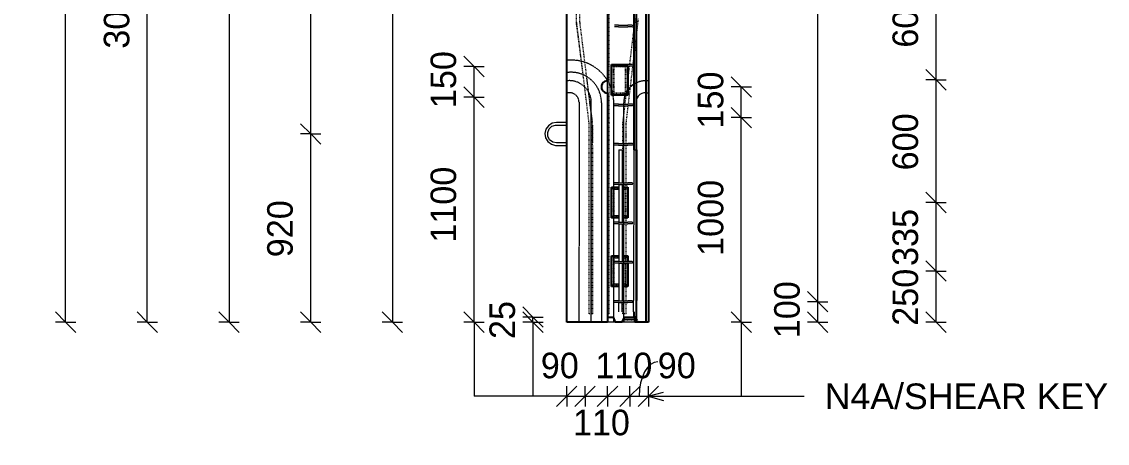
# Model space of a CAD drawing. Header units: millimetres. Extents: x -14784 to 1566, y -2747 to 9321.
# Drawn here: x -3783 to 1533, y -1987 to 74 of the extents above; entities that cross this region are included whole.
import ezdxf

# ---------------------------------------------------------------- set-up
doc = ezdxf.new("R2010")
doc.units = ezdxf.units.MM
doc.linetypes.add('Dash', pattern=[6.36, 3.18, -3.18])
doc.linetypes.add('Overhead', pattern=[3.97, 2.38, -1.59])
for name, color, linetype, lineweight in [('A-ANNO-DIMS', 211, 'Continuous', 9), ('A-ANNO-DIMS-50', 211, 'Continuous', 9), ('A-DETL-MBND', 5, 'Continuous', 18), ('A-FLOR-OVHD', 1, 'Overhead', 18), ('A-GENM', 13, 'Continuous', 18), ('A-WALL', 113, 'Continuous', 25), ('A-WALL-HDLN', 110, 'Dash', 25), ('G-ANNO-TEXT', 231, 'Continuous', 9), ('S-COLS', 52, 'Continuous', 18), ('S-COLS-HDLN', 52, 'Dash', 18), ('S-RBAR', 171, 'Continuous', 18)]:
    doc.layers.add(name, color=color, linetype=linetype, lineweight=lineweight)
doc.styles.add('Arial_1', font='arial.ttf', dxfattribs={"height": 125})
doc.styles.add('Nirmala UI Semilight', font='NirmalaS.ttf', dxfattribs={"height": 125})
doc.dimstyles.new('Arrow_Filled_-_2_5_NI_UI', dxfattribs={"dimscale": 304.8, "dimtxt": 130.920493, "dimasz": 0.328084, "dimexe": 0.164042, "dimexo": 0.0625, "dimgap": 0.164042, "dimtad": 1, "dimdec": 0, "dimzin": 0, "dimdsep": 46, "dimtxsty": 'Nirmala UI Semilight', "dimblk1": 'OBLIQUE', "dimblk2": 'OBLIQUE', "dimsah": 1, "dimcen": 0.09, "dimazin": 0, "dimtfac": 1, "dimtdec": 4, "dimtix": 1, "dimtmove": 1, "dimatfit": 3, "dimfxl": 0.164042, "dimfxlon": 1, "dimtvp": 1, "dimtolj": 1, "dimtzin": 0, "dimarcsym": 2})
doc.dimstyles.new('Arrow_Filled_-_2_5_NI_UI_1', dxfattribs={"dimscale": 304.8, "dimtxt": 130.920493, "dimasz": 0.328084, "dimexe": 0.164042, "dimexo": 0.0625, "dimgap": 0.164042, "dimtad": 1, "dimdec": 0, "dimzin": 0, "dimdsep": 46, "dimtxsty": 'Nirmala UI Semilight', "dimblk1": 'OBLIQUE', "dimblk2": 'OBLIQUE', "dimsah": 1, "dimcen": 0.09, "dimazin": 0, "dimtfac": 1, "dimtdec": 4, "dimtix": 1, "dimtmove": 0, "dimatfit": 3, "dimfxl": 0.164042, "dimfxlon": 1, "dimtvp": 1, "dimtolj": 1, "dimtzin": 0, "dimarcsym": 2})
doc.dimstyles.new('Arrow_Filled_-_2_5_NI_UI_2', dxfattribs={"dimscale": 304.8, "dimtxt": 130.920493, "dimasz": 0.328084, "dimexe": 0.164042, "dimexo": 0.0625, "dimgap": 0.164042, "dimtad": 1, "dimdec": 0, "dimzin": 0, "dimdsep": 46, "dimtxsty": 'Nirmala UI Semilight', "dimblk1": 'OBLIQUE', "dimblk2": 'OBLIQUE', "dimsah": 1, "dimcen": 0.09, "dimazin": 0, "dimtfac": 1, "dimtdec": 4, "dimtix": 1, "dimtmove": 2, "dimatfit": 3, "dimfxl": 0.164042, "dimfxlon": 1, "dimtvp": 1, "dimtolj": 1, "dimtzin": 0, "dimarcsym": 2})

# ---------------------------------------------------------------- blocks, each defined once
blk = doc.blocks.new('12_7Ø_ Lifting Insert_COLUMN - 12_9Ø Lifting insert-V4-Elevation Right')
at = {"layer": 'A-GENM'}
for p, q in [((12713.7, -418.7), (12663.7, -418.7)), ((12663.7, -431.4), (12713.7, -431.4)), ((12713.7, -518.7), (12663.7, -518.7)), ((12663.7, -531.4), (12713.7, -531.4))]:
    blk.add_line(p, q, dxfattribs=at)
at = {"layer": 'A-GENM', "flags": 128}
for points in [[(12663.7, -418.7), (12642.6, -422.8), (12624.6, -434.5), (12612.3, -452), (12607.4, -472.9), (12610.7, -494.1), (12621.6, -512.5), (12638.7, -525.5), (12659.3, -531.2), (12663.7, -531.4)], [(12663.7, -518.7), (12645.3, -514.6), (12630.3, -503.2), (12621.6, -486.5), (12620.7, -467.7), (12627.8, -450.2), (12641.6, -437.4), (12659.5, -431.6), (12663.7, -431.4)]]:
    blk.add_lwpolyline(points, dxfattribs=at)
blk = doc.blocks.new('DIMBLOCK105-Elevation Right')
at = {"layer": 'A-ANNO-DIMS-50'}
for p, q in [((-1967.7, 3039.9), (-2017.7, 3089.9)), ((-1967.7, 3039.9), (-2017.7, 3039.9)), ((-1967.7, 3039.9), (-1967.8, -1395.1)), ((-1967.7, 3039.9), (-1917.7, 2989.9)), ((-1967.7, 3039.9), (-1917.7, 3039.9)), ((-1967.8, -1395.1), (-2017.8, -1345.1)), ((-1967.8, -1395.1), (-2017.8, -1395.1)), ((-1967.8, -1395.1), (-1917.8, -1445.1)), ((-1967.8, -1395.1), (-1917.8, -1395.1))]:
    blk.add_line(p, q, dxfattribs=at)
at = {"layer": 'A-ANNO-DIMS-50', "color": 0, "insert": (-2180.8, 629.5), "char_height": 125, "width": 462.744, "attachment_point": 1, "rotation": 90, "line_spacing_factor": 1.142579, "style": 'Nirmala UI Semilight'}
blk.add_mtext('4435', dxfattribs=at)
blk = doc.blocks.new('_Oblique')
at = {"color": 0, "linetype": 'ByBlock', "lineweight": -2}
blk.add_line((-0.5, -0.5), (0.5, 0.5), dxfattribs=at)
blk = doc.blocks.new('DIMBLOCK112-Elevation Right')
at = {"layer": 'A-ANNO-DIMS-50'}
for p, q in [((-2367.7, -475.1), (-2417.7, -425.1)), ((-2367.7, -475.1), (-2417.7, -475.1)), ((-2367.7, -1395.1), (-2367.7, -475.1)), ((-2367.7, -475.1), (-2317.7, -525.1)), ((-2367.7, -475.1), (-2317.7, -475.1)), ((-2367.7, -1395.1), (-2417.7, -1345.1)), ((-2367.7, -1395.1), (-2417.7, -1395.1)), ((-2367.7, -1395.1), (-2317.7, -1445.1)), ((-2367.7, -1395.1), (-2317.7, -1395.1))]:
    blk.add_line(p, q, dxfattribs=at)
at = {"layer": 'A-ANNO-DIMS-50', "color": 0, "insert": (-2580.8, -1077.9), "char_height": 125, "width": 342.774, "attachment_point": 1, "rotation": 90, "line_spacing_factor": 1.142579, "style": 'Nirmala UI Semilight'}
blk.add_mtext('920', dxfattribs=at)
blk = doc.blocks.new('DIMBLOCK113-Elevation Right')
at = {"layer": 'A-ANNO-DIMS-50'}
for p, q in [((-2367.7, 2119.7), (-2417.7, 2169.7)), ((-2367.7, 2119.7), (-2417.7, 2119.7)), ((-2367.7, -475.1), (-2367.7, 2119.7)), ((-2367.7, 2119.7), (-2317.7, 2069.7)), ((-2367.7, 2119.7), (-2317.7, 2119.7)), ((-2367.7, -475.1), (-2417.7, -425.1)), ((-2367.7, -475.1), (-2417.7, -475.1)), ((-2367.7, -475.1), (-2317.7, -525.1)), ((-2367.7, -475.1), (-2317.7, -475.1))]:
    blk.add_line(p, q, dxfattribs=at)
at = {"layer": 'A-ANNO-DIMS-50', "color": 0, "insert": (-2580.8, 631.9), "char_height": 125, "width": 457.032, "attachment_point": 1, "rotation": 90, "line_spacing_factor": 1.142579, "style": 'Nirmala UI Semilight'}
blk.add_mtext('2595', dxfattribs=at)
blk = doc.blocks.new('DIMBLOCK116-Elevation Right')
at = {"layer": 'A-ANNO-DIMS-50'}
for p, q in [((-2767.7, 3039.9), (-2817.7, 3089.9)), ((-2767.7, 3039.9), (-2817.7, 3039.9)), ((-2767.7, 3039.9), (-2767.7, -1395.1)), ((-2767.7, 3039.9), (-2717.7, 2989.9)), ((-2767.7, 3039.9), (-2717.7, 3039.9)), ((-2767.7, -1395.1), (-2817.7, -1345.1)), ((-2767.7, -1395.1), (-2817.7, -1395.1)), ((-2767.7, -1395.1), (-2717.7, -1445.1)), ((-2767.7, -1395.1), (-2717.7, -1395.1))]:
    blk.add_line(p, q, dxfattribs=at)
at = {"layer": 'A-ANNO-DIMS-50', "color": 0, "insert": (-2980.8, 629.5), "char_height": 125, "width": 462.744, "attachment_point": 1, "rotation": 90, "line_spacing_factor": 1.142579, "style": 'Nirmala UI Semilight'}
blk.add_mtext('4435', dxfattribs=at)
blk = doc.blocks.new('DIMBLOCK123-Elevation Right')
at = {"layer": 'A-ANNO-DIMS-50'}
for p, q in [((-3167.7, 1659.8), (-3217.7, 1709.8)), ((-3167.7, 1659.8), (-3217.7, 1659.8)), ((-3167.7, -1395.1), (-3167.7, 1659.8)), ((-3167.7, 1659.8), (-3117.7, 1609.8)), ((-3167.7, 1659.8), (-3117.7, 1659.8)), ((-3167.7, -1395.1), (-3217.7, -1345.1)), ((-3167.7, -1395.1), (-3217.7, -1395.1)), ((-3167.7, -1395.1), (-3117.7, -1445.1)), ((-3167.7, -1395.1), (-3117.7, -1395.1))]:
    blk.add_line(p, q, dxfattribs=at)
at = {"layer": 'A-ANNO-DIMS-50', "color": 0, "insert": (-3380.8, -58.1), "char_height": 125, "width": 457.032, "attachment_point": 1, "rotation": 90, "line_spacing_factor": 1.142579, "style": 'Nirmala UI Semilight'}
blk.add_mtext('3055', dxfattribs=at)
blk = doc.blocks.new('DIMBLOCK125-Elevation Right')
at = {"layer": 'A-ANNO-DIMS-50'}
for p, q in [((-3567.7, 3660.3), (-3617.7, 3710.3)), ((-3567.7, 3660.3), (-3617.7, 3660.3)), ((-3567.7, -1395.1), (-3567.7, 3660.3)), ((-3567.7, 3660.3), (-3517.7, 3610.3)), ((-3567.7, 3660.3), (-3517.7, 3660.3)), ((-3567.7, -1395.1), (-3617.7, -1345.1)), ((-3567.7, -1395.1), (-3617.7, -1395.1)), ((-3567.7, -1395.1), (-3517.7, -1445.1)), ((-3567.7, -1395.1), (-3517.7, -1395.1))]:
    blk.add_line(p, q, dxfattribs=at)
at = {"layer": 'A-ANNO-DIMS-50', "color": 0, "insert": (-3780.8, 942.2), "char_height": 125, "width": 457.032, "attachment_point": 1, "rotation": 90, "line_spacing_factor": 1.142579, "style": 'Nirmala UI Semilight'}
blk.add_mtext('5055', dxfattribs=at)
blk = doc.blocks.new('DIMBLOCK126-Elevation Right')
at = {"layer": 'A-ANNO-DIMS-50'}
for p, q in [((-1279.4, -1370.2), (-1329.4, -1320.2)), ((-1279.4, -1395.2), (-1329.4, -1345.2)), ((-1279.4, -1370.2), (-1329.4, -1370.2)), ((-1279.4, -1395.2), (-1279.4, -1370.2)), ((-1279.4, -1370.2), (-1229.4, -1420.2)), ((-1279.4, -1370.2), (-1229.4, -1370.2)), ((-1279.4, -1395.2), (-1329.4, -1395.2)), ((-1279.4, -1395.2), (-1229.4, -1445.2)), ((-1279.4, -1395.2), (-1229.4, -1395.2))]:
    blk.add_line(p, q, dxfattribs=at)
at = {"layer": 'A-ANNO-DIMS-50', "color": 0, "insert": (-1492.5, -1477.9), "char_height": 125, "width": 228.516, "attachment_point": 1, "rotation": 90, "line_spacing_factor": 1.142579, "style": 'Nirmala UI Semilight'}
blk.add_mtext('25', dxfattribs=at)
blk = doc.blocks.new('DIMBLOCK127-Elevation Right')
at = {"layer": 'A-ANNO-DIMS-50'}
for p, q in [((-259.4, -395.2), (-309.4, -345.2)), ((-259.4, -395.2), (-309.4, -395.2)), ((-259.4, -1395.2), (-259.4, -395.2)), ((-259.4, -395.2), (-209.4, -445.2)), ((-259.4, -395.2), (-209.4, -395.2)), ((-259.4, -1395.2), (-309.4, -1345.2)), ((-259.4, -1395.2), (-309.4, -1395.2)), ((-259.4, -1395.2), (-209.4, -1445.2)), ((-259.4, -1395.2), (-209.4, -1395.2))]:
    blk.add_line(p, q, dxfattribs=at)
at = {"layer": 'A-ANNO-DIMS-50', "color": 0, "insert": (-472.5, -1071.3), "char_height": 125, "width": 422.754, "attachment_point": 1, "rotation": 90, "line_spacing_factor": 1.142579, "style": 'Nirmala UI Semilight'}
blk.add_mtext('1000', dxfattribs=at)
blk = doc.blocks.new('DIMBLOCK128-Elevation Right')
at = {"layer": 'A-ANNO-DIMS-50'}
for p, q in [((-259.4, -245.2), (-309.4, -195.2)), ((-259.4, -245.2), (-309.4, -245.2)), ((-259.4, -395.2), (-259.4, -245.2)), ((-259.4, -245.2), (-209.4, -295.2)), ((-259.4, -245.2), (-209.4, -245.2)), ((-259.4, -395.2), (-309.4, -345.2)), ((-259.4, -395.2), (-309.4, -395.2)), ((-259.4, -395.2), (-209.4, -445.2)), ((-259.4, -395.2), (-209.4, -395.2))]:
    blk.add_line(p, q, dxfattribs=at)
at = {"layer": 'A-ANNO-DIMS-50', "color": 0, "insert": (-472.5, -448.7), "char_height": 125, "width": 308.496, "attachment_point": 1, "rotation": 90, "line_spacing_factor": 1.142579, "style": 'Nirmala UI Semilight'}
blk.add_mtext('150', dxfattribs=at)
blk = doc.blocks.new('DIMBLOCK129-Elevation Right')
at = {"layer": 'A-ANNO-DIMS-50'}
for p, q in [((-1114.4, -1757.7), (-1064.4, -1707.7)), ((-1114.4, -1757.7), (-1114.4, -1707.7)), ((-1024.4, -1757.7), (-974.4, -1707.7)), ((-1024.4, -1757.7), (-1024.4, -1707.7)), ((-1114.4, -1757.7), (-1164.4, -1807.7)), ((-1114.4, -1757.7), (-1024.4, -1757.7)), ((-1114.4, -1757.7), (-1114.4, -1807.7)), ((-1024.4, -1757.7), (-1074.4, -1807.7)), ((-1024.4, -1757.7), (-1024.4, -1807.7))]:
    blk.add_line(p, q, dxfattribs=at)
at = {"layer": 'A-ANNO-DIMS-50', "color": 0, "insert": (-1241, -1544.6), "char_height": 125, "width": 228.516, "attachment_point": 1, "rotation": 359.9997, "line_spacing_factor": 1.142579, "style": 'Nirmala UI Semilight'}
blk.add_mtext('90', dxfattribs=at)
blk = doc.blocks.new('DIMBLOCK130-Elevation Right')
at = {"layer": 'A-ANNO-DIMS-50'}
for p, q in [((-1024.4, -1757.7), (-974.4, -1707.7)), ((-1024.4, -1757.7), (-1024.4, -1707.7)), ((-914.6, -1757.7), (-864.6, -1707.7)), ((-914.6, -1757.7), (-914.6, -1707.7)), ((-1024.4, -1757.7), (-1074.4, -1807.7)), ((-1024.4, -1757.7), (-914.6, -1757.7)), ((-1024.4, -1757.7), (-1024.4, -1807.7)), ((-914.6, -1757.7), (-964.6, -1807.7)), ((-914.6, -1757.7), (-914.6, -1807.7))]:
    blk.add_line(p, q, dxfattribs=at)
at = {"layer": 'A-ANNO-DIMS-50', "color": 0, "insert": (-1083.8, -1823.4), "char_height": 125, "width": 274.219, "attachment_point": 1, "rotation": 359.9997, "line_spacing_factor": 1.142579, "style": 'Nirmala UI Semilight'}
blk.add_mtext('110', dxfattribs=at)
blk = doc.blocks.new('DIMBLOCK131-Elevation Right')
at = {"layer": 'A-ANNO-DIMS-50'}
for p, q in [((-914.6, -1757.7), (-864.6, -1707.7)), ((-914.6, -1757.7), (-914.6, -1707.7)), ((-804.5, -1757.7), (-754.5, -1707.7)), ((-804.5, -1757.7), (-804.5, -1707.7)), ((-914.6, -1757.7), (-964.6, -1807.7)), ((-914.6, -1757.7), (-804.5, -1757.7)), ((-914.6, -1757.7), (-914.6, -1807.7)), ((-804.5, -1757.7), (-854.5, -1807.7)), ((-804.5, -1757.7), (-804.5, -1807.7))]:
    blk.add_line(p, q, dxfattribs=at)
at = {"layer": 'A-ANNO-DIMS-50', "color": 0, "insert": (-973.8, -1544.6), "char_height": 125, "width": 274.219, "attachment_point": 1, "rotation": 359.9997, "line_spacing_factor": 1.142579, "style": 'Nirmala UI Semilight'}
blk.add_mtext('110', dxfattribs=at)
blk = doc.blocks.new('DIMBLOCK132-Elevation Right')
at = {"layer": 'A-ANNO-DIMS-50'}
for p, q in [((-804.5, -1757.7), (-754.5, -1707.7)), ((-804.5, -1757.7), (-804.5, -1707.7)), ((-714.4, -1757.7), (-664.4, -1707.7)), ((-714.4, -1757.7), (-714.4, -1707.7)), ((-804.5, -1757.7), (-854.5, -1807.7)), ((-804.5, -1757.7), (-714.4, -1757.7)), ((-804.5, -1757.7), (-804.5, -1807.7)), ((-714.4, -1757.7), (-764.4, -1807.7)), ((-714.4, -1757.7), (-714.4, -1807.7))]:
    blk.add_line(p, q, dxfattribs=at)
blk.add_ellipse((-668.3, -1757.7), major_axis=(0, 169), ratio=0.539339, start_param=0, end_param=1.570796, dxfattribs=at)
at = {"layer": 'A-ANNO-DIMS-50', "color": 0, "insert": (-668.3, -1544.6), "char_height": 125, "width": 228.516, "attachment_point": 1, "rotation": 359.9997, "line_spacing_factor": 1.142579, "style": 'Nirmala UI Semilight'}
blk.add_mtext('90', dxfattribs=at)
blk = doc.blocks.new('DIMBLOCK133-Elevation Right')
at = {"layer": 'A-ANNO-DIMS-50'}
for p, q in [((694, -1145.2), (644, -1095.2)), ((694, -1145.2), (644, -1145.2)), ((694, -1395.2), (694, -1145.2)), ((694, -1145.2), (744, -1195.2)), ((694, -1145.2), (744, -1145.2)), ((694, -1395.2), (644, -1345.2)), ((694, -1395.2), (644, -1395.2)), ((694, -1395.2), (744, -1445.2)), ((694, -1395.2), (744, -1395.2))]:
    blk.add_line(p, q, dxfattribs=at)
at = {"layer": 'A-ANNO-DIMS-50', "color": 0, "insert": (480.9, -1413), "char_height": 125, "width": 342.774, "attachment_point": 1, "rotation": 90, "line_spacing_factor": 1.142579, "style": 'Nirmala UI Semilight'}
blk.add_mtext('250', dxfattribs=at)
blk = doc.blocks.new('DIMBLOCK134-Elevation Right')
at = {"layer": 'A-ANNO-DIMS-50'}
for p, q in [((694, -810.2), (644, -760.2)), ((694, -810.2), (644, -810.2)), ((694, -1145.2), (694, -810.2)), ((694, -810.2), (744, -860.2)), ((694, -810.2), (744, -810.2)), ((694, -1145.2), (644, -1095.2)), ((694, -1145.2), (644, -1145.2)), ((694, -1145.2), (744, -1195.2)), ((694, -1145.2), (744, -1145.2))]:
    blk.add_line(p, q, dxfattribs=at)
at = {"layer": 'A-ANNO-DIMS-50', "color": 0, "insert": (480.9, -1120.5), "char_height": 125, "width": 342.774, "attachment_point": 1, "rotation": 90, "line_spacing_factor": 1.142579, "style": 'Nirmala UI Semilight'}
blk.add_mtext('335', dxfattribs=at)
blk = doc.blocks.new('DIMBLOCK135-Elevation Right')
at = {"layer": 'A-ANNO-DIMS-50'}
for p, q in [((694, -210.2), (644, -160.2)), ((694, -210.2), (644, -210.2)), ((694, -810.2), (694, -210.2)), ((694, -210.2), (744, -260.2)), ((694, -210.2), (744, -210.2)), ((694, -810.2), (644, -760.2)), ((694, -810.2), (644, -810.2)), ((694, -810.2), (744, -860.2)), ((694, -810.2), (744, -810.2))]:
    blk.add_line(p, q, dxfattribs=at)
at = {"layer": 'A-ANNO-DIMS-50', "color": 0, "insert": (480.9, -653), "char_height": 125, "width": 342.774, "attachment_point": 1, "rotation": 90, "line_spacing_factor": 1.142579, "style": 'Nirmala UI Semilight'}
blk.add_mtext('600', dxfattribs=at)
blk = doc.blocks.new('DIMBLOCK136-Elevation Right')
at = {"layer": 'A-ANNO-DIMS-50'}
for p, q in [((694, 389.8), (644, 439.8)), ((694, 389.8), (644, 389.8)), ((694, -210.2), (694, 389.8)), ((694, 389.8), (744, 339.8)), ((694, 389.8), (744, 389.8)), ((694, -210.2), (644, -160.2)), ((694, -210.2), (644, -210.2)), ((694, -210.2), (744, -260.2)), ((694, -210.2), (744, -210.2))]:
    blk.add_line(p, q, dxfattribs=at)
at = {"layer": 'A-ANNO-DIMS-50', "color": 0, "insert": (480.9, -53), "char_height": 125, "width": 342.774, "attachment_point": 1, "rotation": 90, "line_spacing_factor": 1.142579, "style": 'Nirmala UI Semilight'}
blk.add_mtext('600', dxfattribs=at)
blk = doc.blocks.new('DIMBLOCK142-Elevation Right')
at = {"layer": 'A-ANNO-DIMS-50'}
for p, q in [((114.5, -1295.2), (64.5, -1245.2)), ((114.5, -1295.2), (64.5, -1295.2)), ((114.5, -1395.2), (114.5, -1295.2)), ((114.5, -1295.2), (164.5, -1345.2)), ((114.5, -1295.2), (164.5, -1295.2)), ((114.5, -1395.2), (64.5, -1345.2)), ((114.5, -1395.2), (64.5, -1395.2)), ((114.5, -1395.2), (164.5, -1445.2)), ((114.5, -1395.2), (164.5, -1395.2))]:
    blk.add_line(p, q, dxfattribs=at)
at = {"layer": 'A-ANNO-DIMS-50', "color": 0, "insert": (-98.6, -1473.7), "char_height": 125, "width": 308.496, "attachment_point": 1, "rotation": 90, "line_spacing_factor": 1.142579, "style": 'Nirmala UI Semilight'}
blk.add_mtext('100', dxfattribs=at)
blk = doc.blocks.new('DIMBLOCK143-Elevation Right')
at = {"layer": 'A-ANNO-DIMS-50'}
for p, q in [((114.5, 2939.8), (64.5, 2989.8)), ((114.5, 2939.8), (64.5, 2939.8)), ((114.5, -1295.2), (114.5, 2939.8)), ((114.5, 2939.8), (164.5, 2889.8)), ((114.5, 2939.8), (164.5, 2939.8)), ((114.5, -1295.2), (64.5, -1245.2)), ((114.5, -1295.2), (64.5, -1295.2)), ((114.5, -1295.2), (164.5, -1345.2)), ((114.5, -1295.2), (164.5, -1295.2))]:
    blk.add_line(p, q, dxfattribs=at)
at = {"layer": 'A-ANNO-DIMS-50', "color": 0, "char_height": 125, "attachment_point": 1, "line_spacing_factor": 1.142579, "style": 'Nirmala UI Semilight'}
for s, insert, width, rotation in [('T8@200mm C/C', (239.5, 180.8), 1539.625, 89.9997), ('4235', (-98.5, 630.7), 459.888, 90)]:
    blk.add_mtext(s, dxfattribs=dict(at, insert=insert, width=width, rotation=rotation))
blk = doc.blocks.new('DIMBLOCK145-Elevation Right')
at = {"layer": 'A-ANNO-DIMS-50'}
for p, q in [((-1567.7, -295.2), (-1617.7, -245.2)), ((-1567.7, -295.2), (-1617.7, -295.2)), ((-1567.7, -1395.2), (-1567.7, -295.2)), ((-1567.7, -295.2), (-1517.7, -345.2)), ((-1567.7, -295.2), (-1517.7, -295.2)), ((-1567.7, -1395.2), (-1617.7, -1345.2)), ((-1567.7, -1395.2), (-1617.7, -1395.2)), ((-1567.7, -1395.2), (-1517.7, -1445.2)), ((-1567.7, -1395.2), (-1517.7, -1395.2))]:
    blk.add_line(p, q, dxfattribs=at)
at = {"layer": 'A-ANNO-DIMS-50', "color": 0, "insert": (-1780.8, -1007), "char_height": 125, "width": 388.477, "attachment_point": 1, "rotation": 90, "line_spacing_factor": 1.142579, "style": 'Nirmala UI Semilight'}
blk.add_mtext('1100', dxfattribs=at)
blk = doc.blocks.new('DIMBLOCK146-Elevation Right')
at = {"layer": 'A-ANNO-DIMS-50'}
for p, q in [((-1567.7, -145.2), (-1617.7, -95.2)), ((-1567.7, -145.2), (-1617.7, -145.2)), ((-1567.7, -295.2), (-1567.7, -145.2)), ((-1567.7, -145.2), (-1517.7, -195.2)), ((-1567.7, -145.2), (-1517.7, -145.2)), ((-1567.7, -295.2), (-1617.7, -245.2)), ((-1567.7, -295.2), (-1617.7, -295.2)), ((-1567.7, -295.2), (-1517.7, -345.2)), ((-1567.7, -295.2), (-1517.7, -295.2))]:
    blk.add_line(p, q, dxfattribs=at)
at = {"layer": 'A-ANNO-DIMS-50', "color": 0, "insert": (-1780.8, -348.7), "char_height": 125, "width": 308.496, "attachment_point": 1, "rotation": 90, "line_spacing_factor": 1.142579, "style": 'Nirmala UI Semilight'}
blk.add_mtext('150', dxfattribs=at)

msp = doc.modelspace()

# ---------------------------------------------------------------- linework, layer by layer
at = {"layer": 'A-DETL-MBND'}
for p, q in [((-1567.5, -1395.2), (-1567.5, -1757.7)), ((-1279.4, -1395.2), (-1279.4, -1757.7)), ((-259.4, -1395.2), (-259.4, -1757.7)), ((-1114.4, -1757.7), (-1567.5, -1757.7))]:
    msp.add_line(p, q, dxfattribs=at)
for centre, radius, start, end in [((-727.1, -322.1), 107.7, 83.4214, 180.0209), ((-727.9, -320.1), 46.8, 73.7145, 180.0193)]:
    msp.add_arc(centre, radius, start, end, dxfattribs=at)
at = {"layer": 'A-FLOR-OVHD'}
for p, q in [((-714.8, -215.2), (-727.8, -215.2)), ((-714.8, -275.2), (-729.8, -275.2)), ((-1053.8, -320.1), (-1054.2, -1395.2)), ((-994.2, -1395.2), (-993.8, -322.2)), ((-944.1, -322.1), (-944.1, -1395.2)), ((-884.1, -1395.2), (-883.8, -322.2)), ((-834.8, -1376.6), (-834.8, -322.2)), ((-774.8, -1376.3), (-774.8, -320.1))]:
    msp.add_line(p, q, dxfattribs=at)
for centre, radius, start, end in [((-1091.9, -322.1), 208.1, 359.9791, 96.2052), ((-1092.7, -322.1), 148.6, 0, 98.391), ((-1101.5, -322.1), 107.7, 359.9791, 96.5786), ((-727.8, -322.2), 107, 90, 180), ((-1100.7, -320.1), 46.8, 359.9807, 106.2855)]:
    msp.add_arc(centre, radius, start, end, dxfattribs=at)
at = {"layer": 'A-WALL'}
for p, q in [((-724.4, -1395.2), (-724.4, 3660.3)), ((-714.4, 3650.3), (-714.4, -1395.2)), ((-1114.4, -1395.2), (-1114.4, 3039.8)), ((-914.4, 3039.8), (-914.4, -215.2)), ((-784.4, -552.7), (-784.4, 3039.8)), ((-774.4, 3039.8), (-774.4, -552.7)), ((-894.4, -285.2), (-894.4, -135.2)), ((-894.4, -135.2), (-814.4, -135.2)), ((-814.4, -135.2), (-814.4, -136.2)), ((-814.4, -144.2), (-814.4, -285.2)), ((-914.4, -275.2), (-914.4, -1395.2)), ((-814.4, -285.2), (-894.4, -285.2)), ((-894.4, -885.2), (-894.4, -735.2)), ((-894.4, -735.2), (-858.3, -735.2)), ((-842.3, -735.2), (-814.4, -735.2)), ((-814.4, -735.2), (-814.4, -885.2)), ((-858.3, -885.2), (-894.4, -885.2)), ((-814.4, -885.2), (-842.3, -885.2)), ((-894.4, -1220.2), (-894.4, -1070.2)), ((-894.4, -1070.2), (-858.3, -1070.2)), ((-842.3, -1070.2), (-814.4, -1070.2)), ((-814.4, -1070.2), (-814.4, -1098.7)), ((-814.4, -1106.7), (-814.4, -1220.2)), ((-858.3, -1220.2), (-894.4, -1220.2)), ((-814.4, -1220.2), (-842.3, -1220.2)), ((-914.4, -1370.2), (-887.1, -1370.2)), ((-887.1, -1370.2), (-877.2, -1395.2)), ((-842, -1395.2), (-832, -1370.2)), ((-832, -1370.2), (-784.4, -1370.2)), ((-784.4, -1370.2), (-784.4, -1344.7)), ((-784.4, -1370.2), (-783.2, -1370.2)), ((-783.2, -1370.2), (-780.7, -1395.2)), ((-774.4, -1344.7), (-774.4, -1395.2)), ((-1114.4, -1395.2), (-1114.4, -1395.2)), ((-914.4, -1395.2), (-1114.4, -1395.2)), ((-952.2, -1395.2), (-952.2, -1395.2)), ((-842, -1395.2), (-877.2, -1395.2)), ((-774.4, -1395.2), (-780.7, -1395.2)), ((-724.4, -1395.2), (-774.4, -1395.2)), ((-714.4, -1395.2), (-724.4, -1395.2))]:
    msp.add_line(p, q, dxfattribs=at)
for start, end in [(89.9997, 269.9997), (89.6416, 89.9997), (269.9997, 270.3578)]:
    msp.add_arc((-914.6, -245.2), 30, start, end, dxfattribs=at)
at = {"layer": 'A-WALL-HDLN'}
for p, q in [((-894.4, -135.2), (-884.4, -145.2)), ((-824.4, -145.2), (-884.4, -145.2)), ((-884.4, -145.2), (-884.4, -275.2)), ((-823.4, -144.2), (-824.4, -145.2)), ((-824.4, -275.2), (-824.4, -145.2)), ((-814.4, -135.2), (-815.4, -136.2)), ((-894.4, -285.2), (-884.4, -275.2)), ((-884.4, -275.2), (-824.4, -275.2)), ((-824.4, -275.2), (-814.4, -285.2)), ((-894.4, -735.2), (-884.4, -745.2)), ((-814.4, -735.2), (-824.4, -745.2)), ((-858.3, -745.2), (-884.4, -745.2)), ((-884.4, -745.2), (-884.4, -875.2)), ((-824.4, -745.2), (-842.3, -745.2)), ((-824.4, -875.2), (-824.4, -745.2)), ((-894.4, -885.2), (-884.4, -875.2)), ((-884.4, -875.2), (-858.3, -875.2)), ((-842.3, -875.2), (-824.4, -875.2)), ((-824.4, -875.2), (-814.4, -885.2)), ((-894.4, -1070.2), (-884.4, -1080.2)), ((-858.3, -1080.2), (-884.4, -1080.2)), ((-884.4, -1080.2), (-884.4, -1210.2)), ((-824.4, -1080.2), (-842.3, -1080.2)), ((-814.4, -1070.2), (-824.4, -1080.2)), ((-824.4, -1098.7), (-824.4, -1080.2)), ((-824.4, -1210.2), (-824.4, -1106.7)), ((-894.4, -1220.2), (-884.4, -1210.2)), ((-884.4, -1210.2), (-858.3, -1210.2)), ((-842.3, -1210.2), (-824.4, -1210.2)), ((-824.4, -1210.2), (-814.4, -1220.2)), ((-914.4, -1370.2), (-914.4, -1370.2)), ((-887.2, -1370.2), (-887.1, -1370.2)), ((-777, -1370.2), (-783.2, -1370.2)), ((-777, -1370.2), (-774.5, -1376.4)), ((-774.4, -1376.7), (-767, -1395.2)), ((-1114.4, -1395.2), (-1114.4, -1395.2)), ((-952.2, -1395.2), (-952.2, -1395.2)), ((-914.4, -1395.2), (-914.4, -1395.2)), ((-877.2, -1395.2), (-877.2, -1395.2)), ((-837, -1382.7), (-772, -1382.7)), ((-767, -1395.2), (-767, -1395.2)), ((-714.4, -1395.2), (-714.4, -1395.2))]:
    msp.add_line(p, q, dxfattribs=at)
at = {"layer": 'G-ANNO-TEXT', "color": 250}
for q in [(-640.9, -1737.6), (-640.9, -1777.7), (48.8, -1757.7)]:
    msp.add_line((-715.9, -1757.7), q, dxfattribs=at)
at = {"layer": 'S-COLS'}
for p, q in [((-1114.4, -1395.2), (-1114.4, 3039.8)), ((-914.4, -1395.2), (-914.4, 3039.8)), ((-814.4, -135.2), (-894.4, -135.2)), ((-894.4, -135.2), (-894.4, -285.2)), ((-814.4, -136.2), (-814.4, -135.2)), ((-814.4, -285.2), (-814.4, -144.2)), ((-894.4, -285.2), (-814.4, -285.2)), ((-894.4, -735.2), (-858.3, -735.2)), ((-894.4, -885.2), (-894.4, -735.2)), ((-842.3, -735.2), (-814.4, -735.2)), ((-814.4, -735.2), (-814.4, -885.2)), ((-858.3, -885.2), (-894.4, -885.2)), ((-814.4, -885.2), (-842.3, -885.2)), ((-894.4, -1070.2), (-858.3, -1070.2)), ((-894.4, -1220.2), (-894.4, -1070.2)), ((-842.3, -1070.2), (-814.4, -1070.2)), ((-814.4, -1070.2), (-814.4, -1098.7)), ((-814.4, -1106.7), (-814.4, -1220.2)), ((-858.3, -1220.2), (-894.4, -1220.2)), ((-814.4, -1220.2), (-842.3, -1220.2)), ((-914.4, -1370.2), (-887.1, -1370.2)), ((-887.1, -1370.2), (-877.2, -1395.2)), ((-832, -1370.2), (-842, -1395.2)), ((-784.4, -1370.2), (-832, -1370.2)), ((-783.2, -1370.2), (-784.4, -1370.2)), ((-784.4, -1370.2), (-784.4, -1395.2)), ((-780.7, -1395.2), (-783.2, -1370.2)), ((-1114.4, -1395.2), (-1114.4, -1395.2)), ((-914.4, -1395.2), (-1114.4, -1395.2)), ((-877.2, -1395.2), (-914.4, -1395.2)), ((-784.4, -1395.2), (-842, -1395.2)), ((-780.7, -1395.2), (-784.4, -1395.2))]:
    msp.add_line(p, q, dxfattribs=at)
at = {"layer": 'S-COLS-HDLN'}
for p, q in [((-884.4, -145.2), (-894.4, -135.2)), ((-884.4, -145.2), (-824.4, -145.2)), ((-884.4, -275.2), (-884.4, -145.2)), ((-824.4, -145.2), (-823.4, -144.2)), ((-824.4, -145.2), (-824.4, -275.2)), ((-815.4, -136.2), (-814.4, -135.2)), ((-884.4, -275.2), (-894.4, -285.2)), ((-824.4, -275.2), (-884.4, -275.2)), ((-814.4, -285.2), (-824.4, -275.2)), ((-884.4, -745.2), (-894.4, -735.2)), ((-824.4, -745.2), (-814.4, -735.2)), ((-884.4, -745.2), (-858.3, -745.2)), ((-884.4, -875.2), (-884.4, -745.2)), ((-842.3, -745.2), (-824.4, -745.2)), ((-824.4, -745.2), (-824.4, -875.2)), ((-884.4, -875.2), (-894.4, -885.2)), ((-858.3, -875.2), (-884.4, -875.2)), ((-824.4, -875.2), (-842.3, -875.2)), ((-814.4, -885.2), (-824.4, -875.2)), ((-884.4, -1080.2), (-894.4, -1070.2)), ((-884.4, -1080.2), (-858.3, -1080.2)), ((-884.4, -1210.2), (-884.4, -1080.2)), ((-842.3, -1080.2), (-824.4, -1080.2)), ((-824.4, -1080.2), (-814.4, -1070.2)), ((-824.4, -1080.2), (-824.4, -1098.7)), ((-824.4, -1106.7), (-824.4, -1210.2)), ((-884.4, -1210.2), (-894.4, -1220.2)), ((-858.3, -1210.2), (-884.4, -1210.2)), ((-824.4, -1210.2), (-842.3, -1210.2)), ((-814.4, -1220.2), (-824.4, -1210.2)), ((-914.4, -1370.2), (-914.4, -1370.2)), ((-887.1, -1370.2), (-887.2, -1370.2)), ((-834.4, -1376.4), (-834.4, -1395.2)), ((-783.2, -1370.2), (-777, -1370.2)), ((-774.5, -1376.4), (-777, -1370.2)), ((-767, -1395.2), (-774.4, -1376.7)), ((-1114.4, -1395.2), (-1114.4, -1395.2)), ((-914.4, -1395.2), (-914.4, -1395.2)), ((-877.2, -1395.2), (-877.2, -1395.2)), ((-772, -1382.7), (-837, -1382.7)), ((-767, -1395.2), (-767, -1395.2))]:
    msp.add_line(p, q, dxfattribs=at)
at = {"layer": 'S-RBAR', "linetype": 'Dash'}
for p, q in [((-906.4, 11.5), (-906.4, 2678.7)), ((-1049.4, 73.7), (-1049.4, 2619.9)), ((-1066.2, 68.8), (-1066.2, 2063.4)), ((-1065.8, 61.2), (-1066.2, 68.8)), ((-1033.4, -188.3), (-1065.8, 61.2)), ((-1064.9, 66.1), (-1065.4, 73.7)), ((-1004.4, -422.2), (-1064.9, 66.1)), ((-1049, 68.1), (-1049.4, 73.7)), ((-988.5, -420.2), (-1049, 68.1)), ((-784.3, 42.7), (-778.8, 89.5)), ((-774.3, -9.2), (-762.9, 87.6)), ((-906.4, -420.8), (-906.4, 4.9)), ((-805.4, -136.2), (-784.4, 41.8)), ((-784.3, -94.1), (-774.4, -10)), ((-812, -328.7), (-784.4, -94.9)), ((-814.3, -211.9), (-806.4, -144.2)), ((-987.5, -418.7), (-1015.3, -203.9)), ((-828.1, -328.7), (-823, -285.2)), ((-838.9, -419.8), (-829.1, -336.7)), ((-823, -421.7), (-812.9, -336.7)), ((-1004.1, -427.7), (-1004.4, -422.2)), ((-988.1, -427.7), (-988.5, -420.2)), ((-839.3, -427.3), (-838.9, -419.8)), ((-823.3, -427.3), (-823, -421.7)), ((-1004.1, -1355.2), (-1004.1, -427.7)), ((-988.1, -1355.2), (-988.1, -427.7)), ((-986.9, -518.7), (-986.9, -431.3)), ((-906.4, -1355.2), (-906.4, -427.3)), ((-839.3, -521.2), (-839.3, -427.3)), ((-823.3, -521.2), (-823.3, -427.3)), ((-823.2, -427.8), (-823.2, -426.5)), ((-823.2, -509.1), (-823.2, -441.1)), ((-986.9, -1355.2), (-986.9, -531.3)), ((-839.3, -713.7), (-839.3, -529.2)), ((-823.3, -713.7), (-823.3, -529.2)), ((-823.2, -713.7), (-823.2, -529.2)), ((-839.3, -735.2), (-839.3, -721.7)), ((-823.3, -735.2), (-823.3, -721.7)), ((-823.2, -735.2), (-823.2, -721.7)), ((-839.3, -906.2), (-839.3, -885.2)), ((-823.3, -906.2), (-823.3, -885.2)), ((-823.2, -906.2), (-823.2, -885.2)), ((-839.3, -1070.2), (-839.3, -914.2)), ((-823.3, -1070.2), (-823.3, -914.2)), ((-823.2, -1070.2), (-823.2, -914.2)), ((-839.3, -1291.2), (-839.3, -1220.2)), ((-823.3, -1291.2), (-823.3, -1220.2)), ((-823.2, -1291.2), (-823.2, -1220.2)), ((-839.3, -1355.2), (-839.3, -1299.2)), ((-823.3, -1355.2), (-823.3, -1299.2)), ((-823.2, -1355.2), (-823.2, -1299.2)), ((-988.1, -1355.2), (-1004.1, -1355.2)), ((-986.9, -1355.2), (-988.1, -1355.2)), ((-906.4, -1355.2), (-914.4, -1355.2)), ((-823.3, -1355.2), (-839.3, -1355.2))]:
    msp.add_line(p, q, dxfattribs=at)
at = {"layer": 'S-RBAR'}
for p, q in [((-860.5, 56.3), (-814.4, 56.3)), ((-860.5, 48.3), (-814.4, 48.3)), ((-860.5, -136.2), (-814.4, -136.2)), ((-860.5, -144.2), (-814.4, -144.2)), ((-860.5, -328.7), (-814.4, -328.7)), ((-860.5, -336.7), (-814.4, -336.7)), ((-860.5, -521.2), (-814.4, -521.2)), ((-860.5, -529.2), (-814.4, -529.2)), ((-858.3, -552.7), (-858.3, -713.7)), ((-858.3, -552.7), (-842.3, -552.7)), ((-842.3, -552.7), (-842.3, -713.7)), ((-786.4, -552.7), (-786.5, -1289.2)), ((-786.4, -552.7), (-770.4, -552.7)), ((-770.4, -552.7), (-770.5, -1289.2)), ((-860.5, -713.7), (-814.4, -713.7)), ((-860.5, -721.7), (-814.4, -721.7)), ((-858.3, -721.7), (-858.3, -906.2)), ((-842.3, -721.7), (-842.3, -906.2)), ((-860.5, -906.2), (-814.4, -906.2)), ((-860.5, -914.2), (-814.4, -914.2)), ((-858.3, -914.2), (-858.3, -1098.7)), ((-842.3, -914.2), (-842.3, -1098.7)), ((-860.5, -1098.7), (-814.4, -1098.7)), ((-860.5, -1106.7), (-814.4, -1106.7)), ((-858.3, -1106.7), (-858.3, -1289.2)), ((-842.3, -1106.7), (-842.3, -1289.2)), ((-860.5, -1291.2), (-814.4, -1291.2)), ((-860.5, -1299.2), (-814.4, -1299.2))]:
    msp.add_line(p, q, dxfattribs=at)
for centre in [(-794.4, 52.3), (-794.4, -140.2), (-794.4, -332.7), (-794.4, -525.2), (-794.4, -717.7), (-794.4, -910.2), (-794.4, -1102.7), (-794.4, -1295.2)]:
    msp.add_arc(centre, 4, 269.9997, 89.9997, dxfattribs=at)
for centre, major_axis, ratio, start_param, end_param in [((-860.5, 56.3), (-20, 0), 0.00001, 4.712377, 6.283174), ((-814.4, 56.3), (-20, 0), 0.00001, 3.141593, 4.712377), ((-860.5, 48.3), (-20, 0), 0.00001, 4.712377, 6.283174), ((-814.4, 48.3), (-20, 0), 0.00001, 3.141581, 4.712366), ((-860.5, -136.2), (-20, 0), 0.00001, 4.712377, 6.283174), ((-860.5, -144.2), (-20, 0), 0.00001, 4.712377, 6.283174), ((-814.4, -136.2), (-20, 0), 0.00001, 3.141593, 4.712377), ((-814.4, -144.2), (-20, 0), 0.00001, 3.141581, 4.712366), ((-860.5, -328.7), (-20, 0), 0.00001, 4.712377, 6.283174), ((-860.5, -336.7), (-20, 0), 0.00001, 4.712377, 6.283174), ((-814.4, -328.7), (-20, 0), 0.00001, 3.141593, 4.712377), ((-814.4, -336.7), (-20, 0), 0.00001, 3.141581, 4.712366), ((-860.5, -521.2), (-20, 0), 0.00001, 4.712377, 6.283174), ((-860.5, -529.2), (-20, 0), 0.00001, 4.712377, 6.283174), ((-814.4, -521.2), (-20, 0), 0.00001, 3.141593, 4.712377), ((-814.4, -529.2), (-20, 0), 0.00001, 3.141581, 4.712366), ((-860.5, -713.7), (-20, 0), 0.00001, 4.712377, 6.283174), ((-860.5, -721.7), (-20, 0), 0.00001, 4.712377, 6.283174), ((-814.4, -713.7), (-20, 0), 0.00001, 3.141593, 4.712377), ((-814.4, -721.7), (-20, 0), 0.00001, 3.141581, 4.712366), ((-860.5, -906.2), (-20, 0), 0.00001, 4.712377, 6.283174), ((-860.5, -914.2), (-20, 0), 0.00001, 4.712377, 6.283174), ((-814.4, -906.2), (-20, 0), 0.00001, 3.141593, 4.712377), ((-814.4, -914.2), (-20, 0), 0.00001, 3.141581, 4.712366), ((-860.5, -1098.7), (-20, 0), 0.00001, 4.712377, 6.283174), ((-860.5, -1106.7), (-20, 0), 0.00001, 4.712377, 6.283174), ((-814.4, -1098.7), (-20, 0), 0.00001, 3.141593, 4.712377), ((-814.4, -1106.7), (-20, 0), 0.00001, 3.141581, 4.712366), ((-860.5, -1291.2), (-20, 0), 0.00001, 4.712377, 6.283174), ((-860.5, -1299.2), (-20, 0), 0.00001, 4.712377, 6.283174), ((-858.3, -1289.2), (0, 55.5), 0.000012, 4.675431, 4.712399), ((-858.3, -1289.2), (0, 55.5), 0.000012, 3.141603, 4.527515), ((-842.3, -1289.2), (0, 55.5), 0.000012, 4.675431, 4.712399), ((-842.3, -1289.2), (0, 55.5), 0.000012, 3.141603, 4.527515), ((-814.4, -1291.2), (-20, 0), 0.00001, 3.141593, 4.712377), ((-814.4, -1299.2), (-20, 0), 0.00001, 3.141581, 4.712366), ((-786.5, -1289.2), (0, 55.5), 0.000012, 3.141603, 4.712399), ((-770.5, -1289.2), (0, 55.5), 0.000012, 3.141603, 4.712399)]:
    msp.add_ellipse(centre, major_axis=major_axis, ratio=ratio, start_param=start_param, end_param=end_param, dxfattribs=at)
at = {"layer": 'S-RBAR', "linetype": 'Dash'}
for centre, start_param, end_param in [((-906.4, 11.5), 4.547251, 4.712399), ((-906.4, -427.3), 1.405658, 1.570807)]:
    msp.add_ellipse(centre, major_axis=(0, 40), ratio=0.000012, start_param=start_param, end_param=end_param, dxfattribs=at)

# ---------------------------------------------------------------- block references
at = {"layer": 'A-GENM'}
msp.add_blockref('12_7Ø_ Lifting Insert_COLUMN - 12_9Ø Lifting insert-V4-Elevation Right', (-13828.1, 0), dxfattribs=at)

# ---------------------------------------------------------------- texts
at = {"layer": 'G-ANNO-TEXT', "color": 7, "insert": (148.8, -1695.2), "char_height": 125, "width": 1675.527, "attachment_point": 1, "rotation": 359.9997, "style": 'Arial_1'}
msp.add_mtext('N4A/SHEAR KEY', dxfattribs=at)

# ---------------------------------------------------------------- dimensions: what is measured, and where the dimension line sits
at = {"layer": 'A-ANNO-DIMS'}
for base, p1, p2, angle, override, picture, middle in [((-3567.7, 3660.3), (-3517.7, -1395.1), (-3517.7, 3660.3), 89.9997, {"dimpost": '<>', "dimfxl": 5055.46875}, 'DIMBLOCK125-Elevation Right', (-3682.3, 1132.6)), ((-2767.7, -1395.1), (-2717.7, 3039.9), (-2717.7, -1395.1), 89.9997, {"dimpost": '<>', "dimfxl": 4435}, 'DIMBLOCK116-Elevation Right', (-2882.3, 822.4)), ((-1967.8, -1395.1), (-1917.7, 3039.9), (-1917.8, -1395.1), 89.9992, {"dimpost": '<>', "dimfxl": 4435}, 'DIMBLOCK105-Elevation Right', (-2082.4, 822.4)), ((-2367.7, 2119.7), (-2317.7, -475.1), (-2317.7, 2119.7), 89.9997, {"dimpost": '<>', "dimfxl": 2594.768057}, 'DIMBLOCK113-Elevation Right', (-2482.3, 822.3)), ((-3167.7, 1659.8), (-3117.7, -1395.1), (-3117.7, 1659.8), 89.9997, {"dimpost": '<>', "dimfxl": 3054.977684}, 'DIMBLOCK123-Elevation Right', (-3282.3, 132.3)), ((694, 389.8), (644, -210.2), (644, 389.8), 89.9997, {"dimpost": '<>', "dimfxl": 600}, 'DIMBLOCK136-Elevation Right', (579.4, 89.8)), ((-1567.7, -145.2), (-1517.7, -295.2), (-1517.7, -145.2), 89.9997, {"dimpost": '<>', "dimfxl": 150}, 'DIMBLOCK146-Elevation Right', (-1682.7, -220.2)), ((-259.4, -245.2), (-309.4, -395.2), (-309.4, -245.2), 89.9997, {"dimpost": '<>', "dimfxl": 150}, 'DIMBLOCK128-Elevation Right', (-374.3, -320.2)), ((694, -210.2), (644, -810.2), (644, -210.2), 89.9997, {"dimpost": '<>', "dimfxl": 600}, 'DIMBLOCK135-Elevation Right', (579.4, -510.2)), ((-1567.7, -295.2), (-1517.7, -1395.2), (-1517.7, -295.2), 89.9997, {"dimpost": '<>', "dimfxl": 1099.999269}, 'DIMBLOCK145-Elevation Right', (-1682.7, -845.2)), ((-259.4, -395.2), (-309.4, -1395.2), (-309.4, -395.2), 89.9997, {"dimpost": '<>', "dimfxl": 1000}, 'DIMBLOCK127-Elevation Right', (-374.3, -895.2)), ((-2367.7, -475.1), (-2317.7, -1395.1), (-2317.7, -475.1), 89.9997, {"dimpost": '<>', "dimfxl": 920.09531}, 'DIMBLOCK112-Elevation Right', (-2482.4, -935.1)), ((694, -810.2), (644, -1145.2), (644, -810.2), 89.9997, {"dimpost": '<>', "dimfxl": 335}, 'DIMBLOCK134-Elevation Right', (579.4, -977.7)), ((694, -1145.2), (644, -1395.2), (644, -1145.2), 89.9997, {"dimpost": '<>', "dimfxl": 250}, 'DIMBLOCK133-Elevation Right', (579.4, -1270.2)), ((114.5, -1295.2), (64.5, -1395.2), (64.5, -1295.2), 89.9997, {"dimpost": '<>', "dimfxl": 99.999753}, 'DIMBLOCK142-Elevation Right', (-0.4, -1345.2)), ((-1279.4, -1370.2), (-1229.4, -1395.2), (-1229.4, -1370.2), 89.9997, {"dimpost": '<>', "dimfxl": 25}, 'DIMBLOCK126-Elevation Right', (-1394, -1382.7)), ((-804.5, -1757.7), (-914.6, -1707.7), (-804.5, -1707.7), 359.9997, {"dimpost": '<>', "dimfxl": 110.128227}, 'DIMBLOCK131-Elevation Right', (-859.5, -1642.8))]:
    dim = msp.add_linear_dim(base=base, p1=p1, p2=p2, angle=angle, dimstyle='Arrow_Filled_-_2_5_NI_UI_1', override=override, dxfattribs=at)
    dim.commit()
    dim.dimension.update_dxf_attribs({"geometry": picture, "text_midpoint": middle})
dim = msp.add_linear_dim(base=(114.5, 2939.8), p1=(64.5, -1295.2), p2=(64.5, 2939.8), angle=89.9997, text='<>\\XT8@200mm C/C', dimstyle='Arrow_Filled_-_2_5_NI_UI_1', override={"dimpost": '<>', "dimfxl": 4235}, dxfattribs=at)
dim.commit()
dim.dimension.update_dxf_attribs({"geometry": 'DIMBLOCK143-Elevation Right', "text_midpoint": (114.5, 822.3)})
for base, p1, p2, override, picture, middle in [((-1024.4, -1757.7), (-1114.4, -1707.7), (-1024.4, -1707.7), {"dimpost": '<>', "dimfxl": 90}, 'DIMBLOCK129-Elevation Right', (-1126.7, -1628)), ((-914.6, -1757.7), (-1024.4, -1707.7), (-914.6, -1707.7), {"dimpost": '<>', "dimfxl": 109.8125}, 'DIMBLOCK130-Elevation Right', (-946.6, -1906.7))]:
    dim = msp.add_linear_dim(base=base, p1=p1, p2=p2, angle=359.9997, dimstyle='Arrow_Filled_-_2_5_NI_UI_2', override=override, dxfattribs=at)
    dim.commit()
    dim.dimension.update_dxf_attribs({"geometry": picture, "text_midpoint": middle, "dimtype": 160, "text_rotation": 359.9997})
dim = msp.add_linear_dim(base=(-714.4, -1757.7), p1=(-804.5, -1707.7), p2=(-714.4, -1707.7), angle=359.9997, dimstyle='Arrow_Filled_-_2_5_NI_UI', override={"dimpost": '<>', "dimfxl": 90.059273}, dxfattribs=at)
dim.commit()
dim.dimension.update_dxf_attribs({"geometry": 'DIMBLOCK132-Elevation Right', "text_midpoint": (-554, -1628), "dimtype": 160})

doc.saveas('drawing.dxf')
